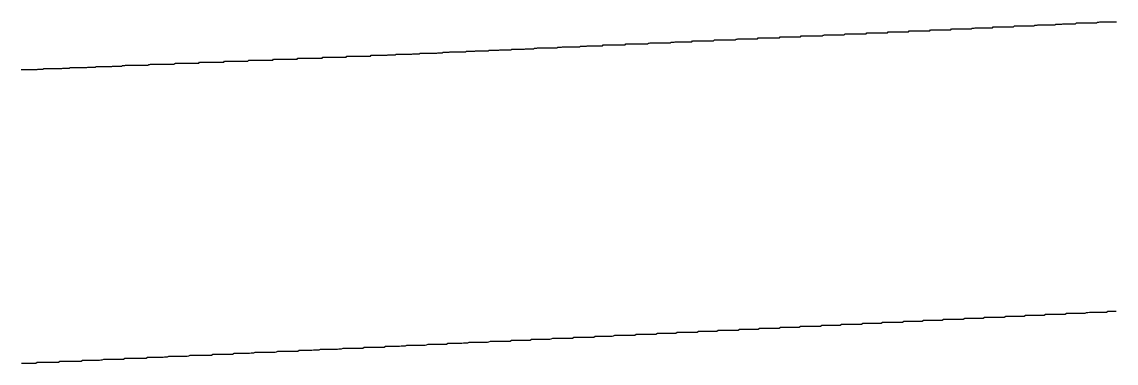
# Model space of a CAD drawing. Header units: millimetres. Extents: x 41 to 1041, y 1148 to 1248.
# Drawn here: x 104.22 to 117.04, y 1156.09 to 1160.09 of the extents above; entities that cross this region are included whole.
import ezdxf

# ---------------------------------------------------------------- set-up
doc = ezdxf.new("R2010")
doc.units = ezdxf.units.MM

msp = doc.modelspace()

# ---------------------------------------------------------------- linework, layer by layer
at = {"color": 3}
for points in [[(104.215, 1159.531, 0), (104.224, 1159.531, 0), (104.232, 1159.531, 0), (104.241, 1159.531, 0), (104.25, 1159.531, 0), (104.259, 1159.532, 0), (104.268, 1159.532, 0), (104.277, 1159.532, 0), (104.286, 1159.532, 0), (104.294, 1159.532, 0), (104.303, 1159.532, 0), (104.312, 1159.532, 0), (104.321, 1159.532, 0), (104.33, 1159.532, 0), (104.339, 1159.532, 0), (104.348, 1159.532, 0), (104.356, 1159.532, 0), (104.365, 1159.532, 0), (104.374, 1159.532, 0), (104.383, 1159.532, 0), (104.392, 1159.532, 0), (104.401, 1159.532, 0), (104.41, 1159.533, 0), (104.418, 1159.533, 0), (104.427, 1159.533, 0), (104.436, 1159.533, 0), (104.445, 1159.533, 0), (104.454, 1159.533, 0), (104.463, 1159.533, 0), (104.472, 1159.533, 0), (104.48, 1159.543, 0), (104.489, 1159.543, 0), (104.498, 1159.543, 0), (104.507, 1159.543, 0), (104.516, 1159.543, 0), (104.525, 1159.543, 0), (104.534, 1159.543, 0), (104.542, 1159.543, 0), (104.551, 1159.544, 0), (104.56, 1159.544, 0), (104.569, 1159.544, 0), (104.578, 1159.544, 0), (104.587, 1159.544, 0), (104.596, 1159.544, 0), (104.604, 1159.544, 0), (104.613, 1159.544, 0), (104.622, 1159.544, 0), (104.631, 1159.544, 0), (104.64, 1159.544, 0), (104.649, 1159.544, 0), (104.658, 1159.544, 0), (104.666, 1159.544, 0), (104.675, 1159.544, 0), (104.684, 1159.544, 0), (104.693, 1159.544, 0), (104.702, 1159.545, 0), (104.711, 1159.545, 0), (104.72, 1159.545, 0), (104.728, 1159.545, 0), (104.737, 1159.545, 0), (104.746, 1159.545, 0), (104.755, 1159.545, 0), (104.764, 1159.545, 0), (104.773, 1159.545, 0), (104.782, 1159.545, 0), (104.79, 1159.555, 0), (104.799, 1159.555, 0), (104.808, 1159.555, 0), (104.817, 1159.555, 0), (104.826, 1159.555, 0), (104.835, 1159.555, 0), (104.844, 1159.556, 0), (104.852, 1159.556, 0), (104.861, 1159.556, 0), (104.87, 1159.556, 0), (104.879, 1159.556, 0), (104.888, 1159.556, 0), (104.897, 1159.556, 0), (104.906, 1159.556, 0), (104.914, 1159.556, 0), (104.923, 1159.556, 0), (104.932, 1159.556, 0), (104.941, 1159.556, 0), (104.95, 1159.556, 0), (104.959, 1159.556, 0), (104.968, 1159.556, 0), (104.976, 1159.556, 0), (104.985, 1159.556, 0), (104.994, 1159.557, 0), (105.003, 1159.557, 0), (105.012, 1159.557, 0), (105.021, 1159.557, 0), (105.03, 1159.557, 0), (105.038, 1159.557, 0), (105.047, 1159.557, 0), (105.056, 1159.557, 0), (105.065, 1159.557, 0), (105.074, 1159.557, 0), (105.083, 1159.557, 0), (105.092, 1159.567, 0), (105.1, 1159.567, 0), (105.109, 1159.567, 0), (105.118, 1159.567, 0), (105.127, 1159.567, 0), (105.136, 1159.568, 0), (105.145, 1159.568, 0), (105.154, 1159.568, 0), (105.162, 1159.568, 0), (105.171, 1159.568, 0), (105.18, 1159.568, 0), (105.189, 1159.568, 0), (105.198, 1159.568, 0), (105.207, 1159.568, 0), (105.216, 1159.568, 0), (105.224, 1159.568, 0), (105.233, 1159.568, 0), (105.242, 1159.568, 0), (105.251, 1159.568, 0), (105.26, 1159.568, 0), (105.269, 1159.568, 0), (105.278, 1159.568, 0), (105.286, 1159.569, 0), (105.295, 1159.569, 0), (105.304, 1159.569, 0), (105.313, 1159.569, 0), (105.322, 1159.569, 0), (105.331, 1159.569, 0), (105.34, 1159.569, 0), (105.348, 1159.569, 0), (105.357, 1159.569, 0), (105.366, 1159.569, 0), (105.375, 1159.569, 0), (105.384, 1159.569, 0), (105.393, 1159.569, 0), (105.402, 1159.579, 0), (105.41, 1159.579, 0), (105.419, 1159.579, 0), (105.428, 1159.579, 0), (105.437, 1159.58, 0), (105.446, 1159.58, 0), (105.455, 1159.58, 0), (105.464, 1159.58, 0), (105.472, 1159.58, 0), (105.481, 1159.58, 0), (105.49, 1159.58, 0), (105.499, 1159.58, 0), (105.508, 1159.58, 0), (105.517, 1159.58, 0), (105.526, 1159.58, 0), (105.534, 1159.58, 0), (105.543, 1159.58, 0), (105.552, 1159.58, 0), (105.561, 1159.58, 0), (105.57, 1159.58, 0), (105.579, 1159.581, 0), (105.588, 1159.581, 0), (105.596, 1159.581, 0), (105.605, 1159.581, 0), (105.614, 1159.581, 0), (105.623, 1159.581, 0), (105.632, 1159.581, 0), (105.641, 1159.581, 0), (105.65, 1159.581, 0), (105.658, 1159.581, 0), (105.667, 1159.581, 0), (105.676, 1159.581, 0), (105.685, 1159.581, 0), (105.694, 1159.581, 0), (105.703, 1159.581, 0), (105.712, 1159.591, 0), (105.72, 1159.591, 0), (105.729, 1159.592, 0), (105.738, 1159.592, 0), (105.747, 1159.592, 0), (105.756, 1159.592, 0), (105.765, 1159.592, 0), (105.774, 1159.592, 0), (105.782, 1159.592, 0), (105.791, 1159.592, 0), (105.8, 1159.592, 0), (105.809, 1159.592, 0), (105.818, 1159.592, 0), (105.827, 1159.592, 0), (105.836, 1159.592, 0), (105.844, 1159.592, 0), (105.853, 1159.592, 0), (105.862, 1159.592, 0), (105.871, 1159.593, 0), (105.88, 1159.593, 0), (105.889, 1159.593, 0), (105.898, 1159.593, 0), (105.906, 1159.593, 0), (105.915, 1159.593, 0), (105.924, 1159.593, 0), (105.933, 1159.593, 0), (105.942, 1159.593, 0), (105.951, 1159.593, 0), (105.96, 1159.593, 0), (105.968, 1159.593, 0), (105.977, 1159.593, 0), (105.986, 1159.593, 0), (105.995, 1159.593, 0), (106.004, 1159.593, 0), (106.013, 1159.603, 0), (106.022, 1159.604, 0), (106.03, 1159.604, 0), (106.039, 1159.604, 0), (106.048, 1159.604, 0), (106.057, 1159.604, 0), (106.066, 1159.604, 0), (106.075, 1159.604, 0), (106.084, 1159.604, 0), (106.092, 1159.604, 0), (106.101, 1159.604, 0), (106.11, 1159.604, 0), (106.119, 1159.604, 0), (106.128, 1159.604, 0), (106.137, 1159.604, 0), (106.146, 1159.604, 0), (106.154, 1159.604, 0), (106.163, 1159.605, 0), (106.172, 1159.605, 0), (106.181, 1159.605, 0), (106.19, 1159.605, 0), (106.199, 1159.605, 0), (106.208, 1159.605, 0), (106.216, 1159.605, 0), (106.225, 1159.605, 0), (106.234, 1159.605, 0), (106.243, 1159.605, 0), (106.252, 1159.605, 0), (106.261, 1159.605, 0), (106.27, 1159.605, 0), (106.278, 1159.605, 0), (106.287, 1159.605, 0), (106.296, 1159.605, 0), (106.304, 1159.615, 0), (106.313, 1159.616, 0), (106.322, 1159.616, 0), (106.331, 1159.616, 0), (106.339, 1159.616, 0), (106.348, 1159.616, 0), (106.357, 1159.616, 0), (106.366, 1159.616, 0), (106.375, 1159.616, 0), (106.384, 1159.616, 0), (106.393, 1159.616, 0), (106.401, 1159.616, 0), (106.41, 1159.616, 0), (106.419, 1159.616, 0), (106.428, 1159.616, 0), (106.437, 1159.616, 0), (106.446, 1159.616, 0), (106.454, 1159.617, 0), (106.463, 1159.617, 0), (106.472, 1159.617, 0), (106.481, 1159.617, 0), (106.49, 1159.617, 0), (106.499, 1159.617, 0), (106.508, 1159.617, 0), (106.516, 1159.617, 0), (106.525, 1159.617, 0), (106.534, 1159.617, 0), (106.543, 1159.617, 0), (106.552, 1159.617, 0), (106.561, 1159.617, 0), (106.57, 1159.617, 0), (106.578, 1159.617, 0), (106.587, 1159.617, 0), (106.596, 1159.627, 0), (106.605, 1159.628, 0), (106.614, 1159.628, 0), (106.623, 1159.628, 0), (106.632, 1159.628, 0), (106.64, 1159.628, 0), (106.649, 1159.628, 0), (106.658, 1159.628, 0), (106.667, 1159.628, 0), (106.676, 1159.628, 0), (106.685, 1159.628, 0), (106.694, 1159.628, 0), (106.702, 1159.628, 0), (106.711, 1159.628, 0), (106.72, 1159.628, 0), (106.729, 1159.628, 0), (106.738, 1159.628, 0), (106.747, 1159.629, 0), (106.756, 1159.629, 0), (106.764, 1159.629, 0), (106.773, 1159.629, 0), (106.782, 1159.629, 0), (106.791, 1159.629, 0), (106.8, 1159.629, 0), (106.809, 1159.629, 0), (106.818, 1159.629, 0), (106.826, 1159.629, 0), (106.835, 1159.629, 0), (106.844, 1159.629, 0), (106.853, 1159.629, 0), (106.862, 1159.629, 0), (106.871, 1159.629, 0), (106.88, 1159.639, 0), (106.888, 1159.639, 0), (106.897, 1159.64, 0), (106.906, 1159.64, 0), (106.915, 1159.64, 0), (106.924, 1159.64, 0), (106.933, 1159.64, 0), (106.942, 1159.64, 0), (106.95, 1159.64, 0), (106.959, 1159.64, 0), (106.968, 1159.64, 0), (106.977, 1159.64, 0), (106.986, 1159.64, 0), (106.995, 1159.64, 0), (107.004, 1159.64, 0), (107.012, 1159.64, 0), (107.021, 1159.64, 0), (107.03, 1159.64, 0), (107.039, 1159.641, 0), (107.048, 1159.641, 0), (107.057, 1159.641, 0), (107.066, 1159.641, 0), (107.074, 1159.641, 0), (107.083, 1159.641, 0), (107.092, 1159.641, 0), (107.101, 1159.641, 0), (107.11, 1159.641, 0), (107.119, 1159.641, 0), (107.128, 1159.641, 0), (107.136, 1159.641, 0), (107.145, 1159.641, 0), (107.154, 1159.641, 0), (107.163, 1159.641, 0), (107.172, 1159.651, 0), (107.181, 1159.651, 0), (107.19, 1159.652, 0), (107.198, 1159.652, 0), (107.207, 1159.652, 0), (107.216, 1159.652, 0), (107.225, 1159.652, 0), (107.234, 1159.652, 0), (107.243, 1159.652, 0), (107.252, 1159.652, 0), (107.26, 1159.652, 0), (107.269, 1159.652, 0), (107.278, 1159.652, 0), (107.287, 1159.652, 0), (107.296, 1159.652, 0), (107.305, 1159.652, 0), (107.314, 1159.652, 0), (107.322, 1159.652, 0), (107.331, 1159.653, 0), (107.34, 1159.653, 0), (107.349, 1159.653, 0), (107.358, 1159.653, 0), (107.367, 1159.653, 0), (107.376, 1159.653, 0), (107.384, 1159.653, 0), (107.393, 1159.653, 0), (107.402, 1159.653, 0), (107.411, 1159.653, 0), (107.42, 1159.653, 0), (107.429, 1159.653, 0), (107.438, 1159.653, 0), (107.446, 1159.653, 0), (107.455, 1159.663, 0), (107.464, 1159.663, 0), (107.473, 1159.663, 0), (107.482, 1159.664, 0), (107.491, 1159.664, 0), (107.5, 1159.664, 0), (107.508, 1159.664, 0), (107.517, 1159.664, 0), (107.526, 1159.664, 0), (107.535, 1159.664, 0), (107.544, 1159.664, 0), (107.553, 1159.664, 0), (107.561, 1159.664, 0), (107.57, 1159.664, 0), (107.579, 1159.664, 0), (107.588, 1159.664, 0), (107.597, 1159.664, 0), (107.606, 1159.664, 0), (107.615, 1159.664, 0), (107.623, 1159.664, 0), (107.632, 1159.665, 0), (107.641, 1159.665, 0), (107.65, 1159.665, 0), (107.659, 1159.665, 0), (107.668, 1159.665, 0), (107.677, 1159.665, 0), (107.685, 1159.665, 0), (107.694, 1159.665, 0), (107.703, 1159.665, 0), (107.712, 1159.665, 0), (107.721, 1159.665, 0), (107.73, 1159.665, 0), (107.739, 1159.665, 0), (107.747, 1159.675, 0), (107.756, 1159.675, 0), (107.765, 1159.675, 0), (107.774, 1159.676, 0), (107.783, 1159.676, 0), (107.792, 1159.676, 0), (107.801, 1159.676, 0), (107.809, 1159.676, 0), (107.818, 1159.676, 0), (107.827, 1159.676, 0), (107.836, 1159.676, 0), (107.845, 1159.676, 0), (107.854, 1159.676, 0), (107.863, 1159.676, 0), (107.871, 1159.676, 0), (107.88, 1159.676, 0), (107.889, 1159.676, 0), (107.898, 1159.676, 0), (107.907, 1159.676, 0), (107.916, 1159.676, 0), (107.925, 1159.677, 0), (107.933, 1159.677, 0), (107.942, 1159.677, 0), (107.951, 1159.677, 0), (107.96, 1159.677, 0), (107.969, 1159.677, 0), (107.978, 1159.677, 0), (107.987, 1159.677, 0), (107.995, 1159.677, 0), (108.004, 1159.677, 0), (108.013, 1159.677, 0), (108.022, 1159.677, 0), (108.031, 1159.687, 0), (108.04, 1159.687, 0), (108.049, 1159.687, 0), (108.057, 1159.687, 0), (108.066, 1159.688, 0), (108.075, 1159.688, 0), (108.084, 1159.688, 0), (108.093, 1159.688, 0), (108.102, 1159.688, 0), (108.111, 1159.688, 0), (108.119, 1159.688, 0), (108.128, 1159.688, 0), (108.137, 1159.688, 0), (108.146, 1159.688, 0), (108.155, 1159.688, 0), (108.164, 1159.688, 0), (108.173, 1159.688, 0), (108.181, 1159.688, 0), (108.19, 1159.688, 0), (108.199, 1159.688, 0), (108.208, 1159.688, 0), (108.217, 1159.689, 0), (108.226, 1159.689, 0), (108.235, 1159.689, 0), (108.243, 1159.689, 0), (108.252, 1159.689, 0), (108.261, 1159.689, 0), (108.27, 1159.689, 0), (108.279, 1159.689, 0), (108.288, 1159.689, 0), (108.297, 1159.689, 0), (108.305, 1159.689, 0), (108.314, 1159.699, 0), (108.323, 1159.699, 0), (108.332, 1159.699, 0), (108.341, 1159.699, 0), (108.35, 1159.699, 0), (108.359, 1159.7, 0), (108.367, 1159.7, 0), (108.376, 1159.7, 0), (108.385, 1159.7, 0), (108.394, 1159.7, 0), (108.403, 1159.7, 0), (108.412, 1159.7, 0), (108.421, 1159.7, 0), (108.429, 1159.7, 0), (108.438, 1159.7, 0), (108.447, 1159.7, 0), (108.456, 1159.7, 0), (108.465, 1159.7, 0), (108.474, 1159.7, 0), (108.483, 1159.7, 0), (108.491, 1159.7, 0), (108.5, 1159.7, 0), (108.509, 1159.701, 0), (108.518, 1159.701, 0), (108.527, 1159.701, 0), (108.536, 1159.701, 0), (108.545, 1159.701, 0), (108.553, 1159.701, 0), (108.562, 1159.701, 0), (108.571, 1159.701, 0), (108.58, 1159.701, 0), (108.589, 1159.701, 0), (108.598, 1159.701, 0), (108.606, 1159.711, 0), (108.615, 1159.711, 0), (108.624, 1159.711, 0), (108.633, 1159.711, 0), (108.642, 1159.711, 0), (108.651, 1159.712, 0), (108.66, 1159.712, 0), (108.668, 1159.712, 0), (108.677, 1159.712, 0), (108.686, 1159.712, 0), (108.695, 1159.712, 0), (108.704, 1159.712, 0), (108.713, 1159.712, 0), (108.722, 1159.712, 0), (108.73, 1159.712, 0), (108.739, 1159.712, 0), (108.748, 1159.712, 0), (108.757, 1159.712, 0), (108.766, 1159.712, 0), (108.775, 1159.712, 0), (108.784, 1159.712, 0), (108.792, 1159.712, 0), (108.801, 1159.713, 0), (108.81, 1159.713, 0), (108.819, 1159.713, 0), (108.828, 1159.713, 0), (108.837, 1159.713, 0), (108.846, 1159.713, 0), (108.854, 1159.713, 0), (108.863, 1159.713, 0), (108.872, 1159.713, 0), (108.881, 1159.713, 0), (108.89, 1159.723, 0), (108.899, 1159.723, 0), (108.908, 1159.723, 0), (108.916, 1159.723, 0), (108.925, 1159.723, 0), (108.934, 1159.723, 0), (108.943, 1159.724, 0), (108.952, 1159.724, 0), (108.961, 1159.724, 0), (108.97, 1159.724, 0), (108.978, 1159.724, 0), (108.987, 1159.724, 0), (108.996, 1159.724, 0), (109.005, 1159.724, 0), (109.014, 1159.724, 0), (109.023, 1159.724, 0), (109.032, 1159.724, 0), (109.04, 1159.724, 0), (109.049, 1159.724, 0), (109.058, 1159.724, 0), (109.067, 1159.724, 0), (109.076, 1159.724, 0), (109.085, 1159.724, 0), (109.094, 1159.725, 0), (109.102, 1159.725, 0), (109.111, 1159.725, 0), (109.12, 1159.725, 0), (109.129, 1159.725, 0), (109.138, 1159.725, 0), (109.147, 1159.725, 0), (109.156, 1159.735, 0), (109.164, 1159.735, 0), (109.173, 1159.735, 0), (109.182, 1159.735, 0), (109.191, 1159.735, 0), (109.2, 1159.735, 0), (109.209, 1159.735, 0), (109.218, 1159.735, 0), (109.226, 1159.735, 0), (109.235, 1159.736, 0), (109.244, 1159.736, 0), (109.253, 1159.736, 0), (109.262, 1159.736, 0), (109.271, 1159.736, 0), (109.28, 1159.736, 0), (109.288, 1159.736, 0), (109.297, 1159.736, 0), (109.306, 1159.736, 0), (109.315, 1159.736, 0), (109.324, 1159.736, 0), (109.333, 1159.736, 0), (109.342, 1159.736, 0), (109.35, 1159.736, 0), (109.359, 1159.736, 0), (109.368, 1159.736, 0), (109.377, 1159.736, 0), (109.386, 1159.737, 0), (109.395, 1159.737, 0), (109.403, 1159.737, 0), (109.412, 1159.737, 0), (109.421, 1159.737, 0), (109.43, 1159.747, 0), (109.439, 1159.747, 0), (109.448, 1159.747, 0), (109.457, 1159.747, 0), (109.465, 1159.747, 0), (109.474, 1159.747, 0), (109.483, 1159.747, 0), (109.492, 1159.747, 0), (109.501, 1159.747, 0), (109.51, 1159.747, 0), (109.519, 1159.747, 0), (109.527, 1159.747, 0), (109.536, 1159.748, 0), (109.545, 1159.748, 0), (109.554, 1159.748, 0), (109.563, 1159.748, 0), (109.572, 1159.748, 0), (109.581, 1159.748, 0), (109.589, 1159.748, 0), (109.598, 1159.748, 0), (109.607, 1159.748, 0), (109.616, 1159.748, 0), (109.625, 1159.748, 0), (109.634, 1159.748, 0), (109.643, 1159.748, 0), (109.651, 1159.748, 0), (109.66, 1159.748, 0), (109.669, 1159.748, 0), (109.678, 1159.749, 0), (109.687, 1159.749, 0), (109.696, 1159.759, 0), (109.705, 1159.759, 0), (109.713, 1159.759, 0), (109.722, 1159.759, 0), (109.731, 1159.759, 0), (109.74, 1159.759, 0), (109.749, 1159.759, 0), (109.758, 1159.759, 0), (109.767, 1159.759, 0), (109.775, 1159.759, 0), (109.784, 1159.759, 0), (109.793, 1159.759, 0), (109.802, 1159.759, 0), (109.811, 1159.759, 0), (109.82, 1159.76, 0), (109.829, 1159.76, 0), (109.837, 1159.76, 0), (109.846, 1159.76, 0), (109.855, 1159.76, 0), (109.864, 1159.76, 0), (109.873, 1159.76, 0), (109.882, 1159.76, 0), (109.891, 1159.76, 0), (109.899, 1159.76, 0), (109.908, 1159.76, 0), (109.917, 1159.76, 0), (109.926, 1159.76, 0), (109.935, 1159.76, 0), (109.944, 1159.76, 0), (109.953, 1159.76, 0), (109.961, 1159.77, 0), (109.97, 1159.771, 0), (109.979, 1159.771, 0), (109.988, 1159.771, 0), (109.997, 1159.771, 0), (110.006, 1159.771, 0), (110.014, 1159.771, 0), (110.023, 1159.771, 0), (110.032, 1159.771, 0), (110.041, 1159.771, 0), (110.05, 1159.771, 0), (110.058, 1159.771, 0), (110.067, 1159.771, 0), (110.075, 1159.771, 0), (110.084, 1159.771, 0), (110.093, 1159.771, 0), (110.102, 1159.771, 0), (110.111, 1159.771, 0), (110.12, 1159.772, 0), (110.129, 1159.772, 0), (110.137, 1159.772, 0), (110.146, 1159.772, 0), (110.155, 1159.772, 0), (110.164, 1159.772, 0), (110.173, 1159.772, 0), (110.182, 1159.772, 0), (110.191, 1159.772, 0), (110.199, 1159.772, 0), (110.208, 1159.772, 0), (110.217, 1159.772, 0), (110.226, 1159.782, 0), (110.235, 1159.782, 0), (110.244, 1159.782, 0), (110.253, 1159.782, 0), (110.261, 1159.783, 0), (110.27, 1159.783, 0), (110.279, 1159.783, 0), (110.288, 1159.783, 0), (110.297, 1159.783, 0), (110.306, 1159.783, 0), (110.315, 1159.783, 0), (110.323, 1159.783, 0), (110.332, 1159.783, 0), (110.341, 1159.783, 0), (110.35, 1159.783, 0), (110.359, 1159.783, 0), (110.368, 1159.783, 0), (110.377, 1159.783, 0), (110.385, 1159.783, 0), (110.394, 1159.783, 0), (110.403, 1159.783, 0), (110.412, 1159.784, 0), (110.421, 1159.784, 0), (110.43, 1159.784, 0), (110.439, 1159.784, 0), (110.447, 1159.784, 0), (110.456, 1159.784, 0), (110.465, 1159.784, 0), (110.474, 1159.784, 0), (110.483, 1159.784, 0), (110.492, 1159.784, 0), (110.501, 1159.794, 0), (110.509, 1159.794, 0), (110.518, 1159.794, 0), (110.527, 1159.794, 0), (110.536, 1159.794, 0), (110.545, 1159.794, 0), (110.554, 1159.795, 0), (110.563, 1159.795, 0), (110.571, 1159.795, 0), (110.58, 1159.795, 0), (110.589, 1159.795, 0), (110.598, 1159.795, 0), (110.607, 1159.795, 0), (110.616, 1159.795, 0), (110.625, 1159.795, 0), (110.633, 1159.795, 0), (110.642, 1159.795, 0), (110.651, 1159.795, 0), (110.66, 1159.795, 0), (110.669, 1159.795, 0), (110.678, 1159.795, 0), (110.686, 1159.795, 0), (110.695, 1159.795, 0), (110.704, 1159.796, 0), (110.713, 1159.796, 0), (110.722, 1159.796, 0), (110.731, 1159.796, 0), (110.74, 1159.796, 0), (110.748, 1159.796, 0), (110.757, 1159.796, 0), (110.766, 1159.806, 0), (110.775, 1159.806, 0), (110.784, 1159.806, 0), (110.793, 1159.806, 0), (110.802, 1159.806, 0), (110.81, 1159.806, 0), (110.819, 1159.806, 0), (110.828, 1159.806, 0), (110.837, 1159.806, 0), (110.846, 1159.807, 0), (110.855, 1159.807, 0), (110.864, 1159.807, 0), (110.872, 1159.807, 0), (110.881, 1159.807, 0), (110.89, 1159.807, 0), (110.899, 1159.807, 0), (110.908, 1159.807, 0), (110.917, 1159.807, 0), (110.926, 1159.807, 0), (110.934, 1159.807, 0), (110.943, 1159.807, 0), (110.952, 1159.807, 0), (110.961, 1159.807, 0), (110.97, 1159.807, 0), (110.979, 1159.807, 0), (110.988, 1159.807, 0), (110.996, 1159.808, 0), (111.005, 1159.808, 0), (111.014, 1159.808, 0), (111.023, 1159.808, 0), (111.032, 1159.818, 0), (111.041, 1159.818, 0), (111.05, 1159.818, 0), (111.058, 1159.818, 0), (111.067, 1159.818, 0), (111.076, 1159.818, 0), (111.085, 1159.818, 0), (111.094, 1159.818, 0), (111.103, 1159.818, 0), (111.112, 1159.818, 0), (111.12, 1159.818, 0), (111.129, 1159.818, 0), (111.138, 1159.819, 0), (111.147, 1159.819, 0), (111.156, 1159.819, 0), (111.165, 1159.819, 0), (111.174, 1159.819, 0), (111.182, 1159.819, 0), (111.191, 1159.819, 0), (111.2, 1159.819, 0), (111.209, 1159.819, 0), (111.218, 1159.819, 0), (111.227, 1159.819, 0), (111.236, 1159.819, 0), (111.244, 1159.819, 0), (111.253, 1159.819, 0), (111.262, 1159.819, 0), (111.271, 1159.819, 0), (111.28, 1159.819, 0), (111.289, 1159.82, 0), (111.297, 1159.83, 0), (111.306, 1159.83, 0), (111.315, 1159.83, 0), (111.324, 1159.83, 0), (111.333, 1159.83, 0), (111.342, 1159.83, 0), (111.351, 1159.83, 0), (111.359, 1159.83, 0), (111.368, 1159.83, 0), (111.377, 1159.83, 0), (111.386, 1159.83, 0), (111.395, 1159.83, 0), (111.404, 1159.83, 0), (111.413, 1159.83, 0), (111.421, 1159.83, 0), (111.43, 1159.831, 0), (111.439, 1159.831, 0), (111.448, 1159.831, 0), (111.457, 1159.831, 0), (111.466, 1159.831, 0), (111.475, 1159.831, 0), (111.483, 1159.831, 0), (111.492, 1159.831, 0), (111.501, 1159.831, 0), (111.51, 1159.831, 0), (111.519, 1159.831, 0), (111.528, 1159.831, 0), (111.537, 1159.831, 0), (111.545, 1159.831, 0), (111.554, 1159.831, 0), (111.563, 1159.841, 0), (111.572, 1159.841, 0), (111.581, 1159.842, 0), (111.59, 1159.842, 0), (111.599, 1159.842, 0), (111.607, 1159.842, 0), (111.616, 1159.842, 0), (111.625, 1159.842, 0), (111.634, 1159.842, 0), (111.643, 1159.842, 0), (111.652, 1159.842, 0), (111.661, 1159.842, 0), (111.669, 1159.842, 0), (111.678, 1159.842, 0), (111.687, 1159.842, 0), (111.696, 1159.842, 0), (111.705, 1159.842, 0), (111.714, 1159.842, 0), (111.723, 1159.843, 0), (111.731, 1159.843, 0), (111.74, 1159.843, 0), (111.749, 1159.843, 0), (111.758, 1159.843, 0), (111.767, 1159.843, 0), (111.776, 1159.843, 0), (111.785, 1159.843, 0), (111.793, 1159.843, 0), (111.802, 1159.843, 0), (111.811, 1159.843, 0), (111.82, 1159.843, 0), (111.829, 1159.853, 0), (111.838, 1159.853, 0), (111.847, 1159.853, 0), (111.855, 1159.853, 0), (111.864, 1159.853, 0), (111.873, 1159.854, 0), (111.882, 1159.854, 0), (111.891, 1159.854, 0), (111.9, 1159.854, 0), (111.908, 1159.854, 0), (111.917, 1159.854, 0), (111.926, 1159.854, 0), (111.935, 1159.854, 0), (111.944, 1159.854, 0), (111.953, 1159.854, 0), (111.962, 1159.854, 0), (111.97, 1159.854, 0), (111.979, 1159.854, 0), (111.988, 1159.854, 0), (111.997, 1159.854, 0), (112.006, 1159.854, 0), (112.015, 1159.855, 0), (112.024, 1159.855, 0), (112.032, 1159.855, 0), (112.041, 1159.855, 0), (112.05, 1159.855, 0), (112.059, 1159.855, 0), (112.068, 1159.855, 0), (112.077, 1159.865, 0), (112.086, 1159.865, 0), (112.094, 1159.865, 0), (112.103, 1159.865, 0), (112.112, 1159.865, 0), (112.121, 1159.865, 0), (112.13, 1159.865, 0), (112.139, 1159.865, 0), (112.148, 1159.865, 0), (112.156, 1159.865, 0), (112.165, 1159.866, 0), (112.174, 1159.866, 0), (112.183, 1159.866, 0), (112.192, 1159.866, 0), (112.201, 1159.866, 0), (112.21, 1159.866, 0), (112.218, 1159.866, 0), (112.227, 1159.866, 0), (112.236, 1159.866, 0), (112.245, 1159.866, 0), (112.254, 1159.866, 0), (112.263, 1159.866, 0), (112.272, 1159.866, 0), (112.28, 1159.866, 0), (112.289, 1159.866, 0), (112.298, 1159.866, 0), (112.307, 1159.866, 0), (112.316, 1159.867, 0), (112.325, 1159.867, 0), (112.334, 1159.877, 0), (112.342, 1159.877, 0), (112.351, 1159.877, 0), (112.36, 1159.877, 0), (112.369, 1159.877, 0), (112.378, 1159.877, 0), (112.387, 1159.877, 0), (112.395, 1159.877, 0), (112.404, 1159.877, 0), (112.413, 1159.877, 0), (112.422, 1159.877, 0), (112.431, 1159.877, 0), (112.44, 1159.877, 0), (112.449, 1159.877, 0), (112.457, 1159.878, 0), (112.466, 1159.878, 0), (112.475, 1159.878, 0), (112.484, 1159.878, 0), (112.493, 1159.878, 0), (112.502, 1159.878, 0), (112.511, 1159.878, 0), (112.519, 1159.878, 0), (112.528, 1159.878, 0), (112.537, 1159.878, 0), (112.546, 1159.878, 0), (112.555, 1159.878, 0), (112.564, 1159.878, 0), (112.573, 1159.878, 0), (112.581, 1159.878, 0), (112.59, 1159.888, 0), (112.599, 1159.888, 0), (112.608, 1159.889, 0), (112.617, 1159.889, 0), (112.626, 1159.889, 0), (112.635, 1159.889, 0), (112.643, 1159.889, 0), (112.652, 1159.889, 0), (112.661, 1159.889, 0), (112.67, 1159.889, 0), (112.679, 1159.889, 0), (112.688, 1159.889, 0), (112.697, 1159.889, 0), (112.705, 1159.889, 0), (112.714, 1159.889, 0), (112.723, 1159.889, 0), (112.732, 1159.889, 0), (112.741, 1159.889, 0), (112.75, 1159.89, 0), (112.759, 1159.89, 0), (112.767, 1159.89, 0), (112.776, 1159.89, 0), (112.785, 1159.89, 0), (112.794, 1159.89, 0), (112.803, 1159.89, 0), (112.812, 1159.89, 0), (112.821, 1159.89, 0), (112.829, 1159.89, 0), (112.838, 1159.89, 0), (112.847, 1159.9, 0), (112.856, 1159.9, 0), (112.865, 1159.9, 0), (112.874, 1159.9, 0), (112.882, 1159.9, 0), (112.891, 1159.9, 0), (112.9, 1159.901, 0), (112.909, 1159.901, 0), (112.918, 1159.901, 0), (112.927, 1159.901, 0), (112.936, 1159.901, 0), (112.944, 1159.901, 0), (112.953, 1159.901, 0), (112.962, 1159.901, 0), (112.971, 1159.901, 0), (112.98, 1159.901, 0), (112.989, 1159.901, 0), (112.998, 1159.901, 0), (113.006, 1159.901, 0), (113.015, 1159.901, 0), (113.024, 1159.901, 0), (113.033, 1159.901, 0), (113.042, 1159.902, 0), (113.051, 1159.902, 0), (113.06, 1159.902, 0), (113.068, 1159.902, 0), (113.077, 1159.902, 0), (113.086, 1159.902, 0), (113.095, 1159.902, 0), (113.104, 1159.912, 0), (113.113, 1159.912, 0), (113.122, 1159.912, 0), (113.13, 1159.912, 0), (113.139, 1159.912, 0), (113.148, 1159.912, 0), (113.157, 1159.912, 0), (113.166, 1159.912, 0), (113.175, 1159.912, 0), (113.184, 1159.912, 0), (113.192, 1159.913, 0), (113.201, 1159.913, 0), (113.21, 1159.913, 0), (113.219, 1159.913, 0), (113.228, 1159.913, 0), (113.237, 1159.913, 0), (113.246, 1159.913, 0), (113.254, 1159.913, 0), (113.263, 1159.913, 0), (113.272, 1159.913, 0), (113.281, 1159.913, 0), (113.29, 1159.913, 0), (113.299, 1159.913, 0), (113.308, 1159.913, 0), (113.316, 1159.913, 0), (113.325, 1159.913, 0), (113.334, 1159.914, 0), (113.343, 1159.914, 0), (113.352, 1159.924, 0), (113.361, 1159.924, 0), (113.369, 1159.924, 0), (113.378, 1159.924, 0), (113.387, 1159.924, 0), (113.396, 1159.924, 0), (113.405, 1159.924, 0), (113.414, 1159.924, 0), (113.423, 1159.924, 0), (113.431, 1159.924, 0), (113.44, 1159.924, 0), (113.449, 1159.924, 0), (113.458, 1159.924, 0), (113.467, 1159.924, 0), (113.476, 1159.924, 0), (113.485, 1159.925, 0), (113.493, 1159.925, 0), (113.502, 1159.925, 0), (113.511, 1159.925, 0), (113.52, 1159.925, 0), (113.529, 1159.925, 0), (113.538, 1159.925, 0), (113.547, 1159.925, 0), (113.555, 1159.925, 0), (113.564, 1159.925, 0), (113.573, 1159.925, 0), (113.582, 1159.925, 0), (113.591, 1159.925, 0), (113.6, 1159.925, 0), (113.608, 1159.935, 0), (113.616, 1159.935, 0), (113.625, 1159.936, 0), (113.634, 1159.936, 0), (113.643, 1159.936, 0), (113.652, 1159.936, 0), (113.661, 1159.936, 0), (113.67, 1159.936, 0), (113.678, 1159.936, 0), (113.687, 1159.936, 0), (113.696, 1159.936, 0), (113.705, 1159.936, 0), (113.714, 1159.936, 0), (113.723, 1159.936, 0), (113.732, 1159.936, 0), (113.74, 1159.936, 0), (113.749, 1159.936, 0), (113.758, 1159.936, 0), (113.767, 1159.936, 0), (113.776, 1159.937, 0), (113.785, 1159.937, 0), (113.794, 1159.937, 0), (113.802, 1159.937, 0), (113.811, 1159.937, 0), (113.82, 1159.937, 0), (113.829, 1159.937, 0), (113.838, 1159.937, 0), (113.847, 1159.937, 0), (113.855, 1159.937, 0), (113.864, 1159.947, 0), (113.873, 1159.947, 0), (113.882, 1159.947, 0), (113.891, 1159.947, 0), (113.9, 1159.947, 0), (113.909, 1159.947, 0), (113.917, 1159.947, 0), (113.926, 1159.948, 0), (113.935, 1159.948, 0), (113.944, 1159.948, 0), (113.953, 1159.948, 0), (113.962, 1159.948, 0), (113.971, 1159.948, 0), (113.979, 1159.948, 0), (113.988, 1159.948, 0), (113.997, 1159.948, 0), (114.006, 1159.948, 0), (114.015, 1159.948, 0), (114.024, 1159.948, 0), (114.033, 1159.948, 0), (114.041, 1159.948, 0), (114.05, 1159.948, 0), (114.059, 1159.948, 0), (114.068, 1159.949, 0), (114.077, 1159.949, 0), (114.086, 1159.949, 0), (114.095, 1159.949, 0), (114.103, 1159.949, 0), (114.112, 1159.949, 0), (114.121, 1159.959, 0), (114.13, 1159.959, 0), (114.139, 1159.959, 0), (114.148, 1159.959, 0), (114.157, 1159.959, 0), (114.165, 1159.959, 0), (114.174, 1159.959, 0), (114.183, 1159.959, 0), (114.192, 1159.959, 0), (114.201, 1159.959, 0), (114.21, 1159.959, 0), (114.219, 1159.96, 0), (114.227, 1159.96, 0), (114.236, 1159.96, 0), (114.245, 1159.96, 0), (114.254, 1159.96, 0), (114.263, 1159.96, 0), (114.272, 1159.96, 0), (114.281, 1159.96, 0), (114.289, 1159.96, 0), (114.298, 1159.96, 0), (114.307, 1159.96, 0), (114.316, 1159.96, 0), (114.325, 1159.96, 0), (114.334, 1159.96, 0), (114.342, 1159.96, 0), (114.351, 1159.96, 0), (114.36, 1159.961, 0), (114.369, 1159.971, 0), (114.378, 1159.971, 0), (114.387, 1159.971, 0), (114.396, 1159.971, 0), (114.404, 1159.971, 0), (114.413, 1159.971, 0), (114.422, 1159.971, 0), (114.431, 1159.971, 0), (114.44, 1159.971, 0), (114.449, 1159.971, 0), (114.458, 1159.971, 0), (114.466, 1159.971, 0), (114.475, 1159.971, 0), (114.484, 1159.971, 0), (114.493, 1159.971, 0), (114.502, 1159.971, 0), (114.511, 1159.972, 0), (114.52, 1159.972, 0), (114.528, 1159.972, 0), (114.537, 1159.972, 0), (114.546, 1159.972, 0), (114.555, 1159.972, 0), (114.564, 1159.972, 0), (114.573, 1159.972, 0), (114.582, 1159.972, 0), (114.59, 1159.972, 0), (114.599, 1159.972, 0), (114.608, 1159.972, 0), (114.617, 1159.982, 0), (114.626, 1159.982, 0), (114.635, 1159.982, 0), (114.644, 1159.982, 0), (114.652, 1159.983, 0), (114.661, 1159.983, 0), (114.67, 1159.983, 0), (114.679, 1159.983, 0), (114.688, 1159.983, 0), (114.697, 1159.983, 0), (114.706, 1159.983, 0), (114.714, 1159.983, 0), (114.723, 1159.983, 0), (114.732, 1159.983, 0), (114.741, 1159.983, 0), (114.75, 1159.983, 0), (114.759, 1159.983, 0), (114.767, 1159.983, 0), (114.776, 1159.983, 0), (114.785, 1159.983, 0), (114.794, 1159.983, 0), (114.803, 1159.984, 0), (114.812, 1159.984, 0), (114.821, 1159.984, 0), (114.829, 1159.984, 0), (114.838, 1159.984, 0), (114.847, 1159.984, 0), (114.856, 1159.984, 0), (114.865, 1159.994, 0), (114.874, 1159.994, 0), (114.883, 1159.994, 0), (114.891, 1159.994, 0), (114.9, 1159.994, 0), (114.909, 1159.994, 0), (114.918, 1159.994, 0), (114.927, 1159.994, 0), (114.936, 1159.994, 0), (114.945, 1159.995, 0), (114.953, 1159.995, 0), (114.962, 1159.995, 0), (114.971, 1159.995, 0), (114.98, 1159.995, 0), (114.989, 1159.995, 0), (114.998, 1159.995, 0), (115.007, 1159.995, 0), (115.015, 1159.995, 0), (115.024, 1159.995, 0), (115.033, 1159.995, 0), (115.042, 1159.995, 0), (115.051, 1159.995, 0), (115.06, 1159.995, 0), (115.069, 1159.995, 0), (115.077, 1159.995, 0), (115.086, 1159.995, 0), (115.095, 1159.996, 0), (115.104, 1159.996, 0), (115.113, 1160.006, 0), (115.122, 1160.006, 0), (115.13, 1160.006, 0), (115.139, 1160.006, 0), (115.148, 1160.006, 0), (115.157, 1160.006, 0), (115.166, 1160.006, 0), (115.175, 1160.006, 0), (115.184, 1160.006, 0), (115.192, 1160.006, 0), (115.201, 1160.006, 0), (115.21, 1160.006, 0), (115.219, 1160.006, 0), (115.228, 1160.006, 0), (115.237, 1160.007, 0), (115.246, 1160.007, 0), (115.254, 1160.007, 0), (115.263, 1160.007, 0), (115.272, 1160.007, 0), (115.281, 1160.007, 0), (115.29, 1160.007, 0), (115.299, 1160.007, 0), (115.308, 1160.007, 0), (115.316, 1160.007, 0), (115.325, 1160.007, 0), (115.334, 1160.007, 0), (115.343, 1160.007, 0), (115.352, 1160.017, 0), (115.361, 1160.017, 0), (115.37, 1160.017, 0), (115.378, 1160.017, 0), (115.387, 1160.018, 0), (115.396, 1160.018, 0), (115.405, 1160.018, 0), (115.414, 1160.018, 0), (115.423, 1160.018, 0), (115.432, 1160.018, 0), (115.44, 1160.018, 0), (115.449, 1160.018, 0), (115.458, 1160.018, 0), (115.467, 1160.018, 0), (115.476, 1160.018, 0), (115.485, 1160.018, 0), (115.494, 1160.018, 0), (115.502, 1160.018, 0), (115.511, 1160.018, 0), (115.52, 1160.018, 0), (115.529, 1160.019, 0), (115.538, 1160.019, 0), (115.547, 1160.019, 0), (115.555, 1160.019, 0), (115.564, 1160.019, 0), (115.573, 1160.019, 0), (115.582, 1160.019, 0), (115.591, 1160.019, 0), (115.6, 1160.029, 0), (115.609, 1160.029, 0), (115.617, 1160.029, 0), (115.626, 1160.029, 0), (115.635, 1160.029, 0), (115.644, 1160.029, 0), (115.653, 1160.029, 0), (115.662, 1160.029, 0), (115.671, 1160.029, 0), (115.679, 1160.03, 0), (115.688, 1160.03, 0), (115.697, 1160.03, 0), (115.706, 1160.03, 0), (115.715, 1160.03, 0), (115.724, 1160.03, 0), (115.733, 1160.03, 0), (115.741, 1160.03, 0), (115.75, 1160.03, 0), (115.759, 1160.03, 0), (115.768, 1160.03, 0), (115.777, 1160.03, 0), (115.786, 1160.03, 0), (115.795, 1160.03, 0), (115.803, 1160.03, 0), (115.812, 1160.03, 0), (115.821, 1160.031, 0), (115.83, 1160.031, 0), (115.839, 1160.031, 0), (115.848, 1160.041, 0), (115.857, 1160.041, 0), (115.865, 1160.041, 0), (115.874, 1160.041, 0), (115.883, 1160.041, 0), (115.892, 1160.041, 0), (115.901, 1160.041, 0), (115.91, 1160.041, 0), (115.919, 1160.041, 0), (115.927, 1160.041, 0), (115.936, 1160.041, 0), (115.945, 1160.041, 0), (115.954, 1160.041, 0), (115.963, 1160.041, 0), (115.972, 1160.042, 0), (115.98, 1160.042, 0), (115.989, 1160.042, 0), (115.998, 1160.042, 0), (116.007, 1160.042, 0), (116.016, 1160.042, 0), (116.025, 1160.042, 0), (116.034, 1160.042, 0), (116.042, 1160.042, 0), (116.051, 1160.042, 0), (116.06, 1160.042, 0), (116.069, 1160.042, 0), (116.078, 1160.042, 0), (116.087, 1160.052, 0), (116.096, 1160.052, 0), (116.104, 1160.052, 0), (116.113, 1160.052, 0), (116.122, 1160.053, 0), (116.131, 1160.053, 0), (116.14, 1160.053, 0), (116.149, 1160.053, 0), (116.158, 1160.053, 0), (116.166, 1160.053, 0), (116.175, 1160.053, 0), (116.184, 1160.053, 0), (116.193, 1160.053, 0), (116.202, 1160.053, 0), (116.211, 1160.053, 0), (116.22, 1160.053, 0), (116.228, 1160.053, 0), (116.237, 1160.053, 0), (116.246, 1160.053, 0), (116.255, 1160.053, 0), (116.264, 1160.054, 0), (116.273, 1160.054, 0), (116.282, 1160.054, 0), (116.29, 1160.054, 0), (116.299, 1160.054, 0), (116.308, 1160.054, 0), (116.317, 1160.054, 0), (116.326, 1160.054, 0), (116.335, 1160.064, 0), (116.343, 1160.064, 0), (116.352, 1160.064, 0), (116.361, 1160.064, 0), (116.37, 1160.064, 0), (116.379, 1160.064, 0), (116.388, 1160.064, 0), (116.397, 1160.064, 0), (116.405, 1160.064, 0), (116.414, 1160.065, 0), (116.423, 1160.065, 0), (116.432, 1160.065, 0), (116.441, 1160.065, 0), (116.45, 1160.065, 0), (116.459, 1160.065, 0), (116.467, 1160.065, 0), (116.476, 1160.065, 0), (116.485, 1160.065, 0), (116.494, 1160.065, 0), (116.503, 1160.065, 0), (116.512, 1160.065, 0), (116.521, 1160.065, 0), (116.529, 1160.065, 0), (116.538, 1160.065, 0), (116.547, 1160.065, 0), (116.556, 1160.066, 0), (116.565, 1160.066, 0), (116.574, 1160.076, 0), (116.583, 1160.076, 0), (116.591, 1160.076, 0), (116.6, 1160.076, 0), (116.609, 1160.076, 0), (116.618, 1160.076, 0), (116.627, 1160.076, 0), (116.636, 1160.076, 0), (116.645, 1160.076, 0), (116.653, 1160.076, 0), (116.662, 1160.076, 0), (116.671, 1160.076, 0), (116.68, 1160.076, 0), (116.689, 1160.076, 0), (116.698, 1160.076, 0), (116.707, 1160.077, 0), (116.715, 1160.077, 0), (116.724, 1160.077, 0), (116.733, 1160.077, 0), (116.742, 1160.077, 0), (116.751, 1160.077, 0), (116.76, 1160.077, 0), (116.768, 1160.077, 0), (116.777, 1160.077, 0), (116.786, 1160.077, 0), (116.795, 1160.077, 0), (116.804, 1160.077, 0), (116.813, 1160.077, 0), (116.821, 1160.087, 0), (116.829, 1160.087, 0), (116.838, 1160.087, 0), (116.847, 1160.088, 0), (116.856, 1160.088, 0), (116.865, 1160.088, 0), (116.874, 1160.088, 0), (116.883, 1160.088, 0), (116.891, 1160.088, 0), (116.9, 1160.088, 0), (116.909, 1160.088, 0), (116.918, 1160.088, 0), (116.927, 1160.088, 0), (116.936, 1160.088, 0), (116.945, 1160.088, 0), (116.953, 1160.088, 0), (116.962, 1160.088, 0), (116.971, 1160.088, 0), (116.98, 1160.088, 0), (116.989, 1160.088, 0), (116.998, 1160.089, 0), (117.007, 1160.089, 0), (117.015, 1160.089, 0), (117.024, 1160.089, 0), (117.033, 1160.089, 0), (117.042, 1160.089, 0)], [(104.22, 1156.091, 0), (104.237, 1156.091, 0), (104.253, 1156.091, 0), (104.27, 1156.092, 0), (104.287, 1156.092, 0), (104.303, 1156.092, 0), (104.32, 1156.092, 0), (104.335, 1156.092, 0), (104.352, 1156.092, 0), (104.369, 1156.092, 0), (104.385, 1156.092, 0), (104.402, 1156.102, 0), (104.418, 1156.103, 0), (104.435, 1156.103, 0), (104.452, 1156.103, 0), (104.468, 1156.103, 0), (104.485, 1156.103, 0), (104.501, 1156.103, 0), (104.518, 1156.103, 0), (104.535, 1156.103, 0), (104.551, 1156.103, 0), (104.568, 1156.104, 0), (104.584, 1156.104, 0), (104.601, 1156.104, 0), (104.618, 1156.104, 0), (104.634, 1156.104, 0), (104.651, 1156.104, 0), (104.667, 1156.114, 0), (104.684, 1156.114, 0), (104.7, 1156.114, 0), (104.717, 1156.115, 0), (104.734, 1156.115, 0), (104.75, 1156.115, 0), (104.767, 1156.115, 0), (104.783, 1156.115, 0), (104.8, 1156.115, 0), (104.817, 1156.115, 0), (104.833, 1156.115, 0), (104.85, 1156.115, 0), (104.866, 1156.116, 0), (104.883, 1156.116, 0), (104.9, 1156.116, 0), (104.916, 1156.116, 0), (104.933, 1156.126, 0), (104.949, 1156.126, 0), (104.966, 1156.126, 0), (104.983, 1156.126, 0), (104.999, 1156.126, 0), (105.016, 1156.127, 0), (105.032, 1156.127, 0), (105.049, 1156.127, 0), (105.065, 1156.127, 0), (105.082, 1156.127, 0), (105.099, 1156.127, 0), (105.115, 1156.127, 0), (105.132, 1156.127, 0), (105.148, 1156.128, 0), (105.165, 1156.128, 0), (105.182, 1156.138, 0), (105.198, 1156.138, 0), (105.215, 1156.138, 0), (105.231, 1156.138, 0), (105.248, 1156.138, 0), (105.265, 1156.138, 0), (105.281, 1156.138, 0), (105.298, 1156.139, 0), (105.314, 1156.139, 0), (105.331, 1156.139, 0), (105.348, 1156.139, 0), (105.364, 1156.139, 0), (105.381, 1156.139, 0), (105.397, 1156.139, 0), (105.414, 1156.139, 0), (105.431, 1156.149, 0), (105.447, 1156.15, 0), (105.464, 1156.15, 0), (105.48, 1156.15, 0), (105.497, 1156.15, 0), (105.513, 1156.15, 0), (105.53, 1156.15, 0), (105.547, 1156.15, 0), (105.563, 1156.15, 0), (105.58, 1156.15, 0), (105.596, 1156.151, 0), (105.613, 1156.151, 0), (105.63, 1156.151, 0), (105.646, 1156.151, 0), (105.663, 1156.151, 0), (105.679, 1156.151, 0), (105.696, 1156.161, 0), (105.713, 1156.161, 0), (105.729, 1156.161, 0), (105.746, 1156.162, 0), (105.762, 1156.162, 0), (105.779, 1156.162, 0), (105.796, 1156.162, 0), (105.812, 1156.162, 0), (105.829, 1156.162, 0), (105.845, 1156.162, 0), (105.862, 1156.162, 0), (105.878, 1156.162, 0), (105.895, 1156.163, 0), (105.912, 1156.163, 0), (105.928, 1156.163, 0), (105.945, 1156.173, 0), (105.961, 1156.173, 0), (105.978, 1156.173, 0), (105.995, 1156.173, 0), (106.011, 1156.173, 0), (106.028, 1156.174, 0), (106.044, 1156.174, 0), (106.061, 1156.174, 0), (106.078, 1156.174, 0), (106.094, 1156.174, 0), (106.111, 1156.174, 0), (106.127, 1156.174, 0), (106.144, 1156.174, 0), (106.161, 1156.174, 0), (106.177, 1156.175, 0), (106.194, 1156.185, 0), (106.21, 1156.185, 0), (106.227, 1156.185, 0), (106.243, 1156.185, 0), (106.26, 1156.185, 0), (106.277, 1156.185, 0), (106.293, 1156.185, 0), (106.31, 1156.185, 0), (106.326, 1156.186, 0), (106.343, 1156.186, 0), (106.36, 1156.186, 0), (106.376, 1156.186, 0), (106.393, 1156.186, 0), (106.409, 1156.186, 0), (106.426, 1156.186, 0), (106.443, 1156.186, 0), (106.459, 1156.196, 0), (106.476, 1156.197, 0), (106.492, 1156.197, 0), (106.509, 1156.197, 0), (106.526, 1156.197, 0), (106.542, 1156.197, 0), (106.559, 1156.197, 0), (106.575, 1156.197, 0), (106.592, 1156.197, 0), (106.609, 1156.197, 0), (106.625, 1156.198, 0), (106.642, 1156.198, 0), (106.658, 1156.198, 0), (106.675, 1156.198, 0), (106.691, 1156.198, 0), (106.708, 1156.208, 0), (106.725, 1156.208, 0), (106.741, 1156.208, 0), (106.758, 1156.209, 0), (106.774, 1156.209, 0), (106.791, 1156.209, 0), (106.808, 1156.209, 0), (106.824, 1156.209, 0), (106.841, 1156.209, 0), (106.857, 1156.209, 0), (106.874, 1156.209, 0), (106.891, 1156.209, 0), (106.907, 1156.21, 0), (106.924, 1156.21, 0), (106.94, 1156.21, 0), (106.957, 1156.22, 0), (106.974, 1156.22, 0), (106.99, 1156.22, 0), (107.007, 1156.22, 0), (107.023, 1156.22, 0), (107.04, 1156.22, 0), (107.056, 1156.221, 0), (107.073, 1156.221, 0), (107.09, 1156.221, 0), (107.106, 1156.221, 0), (107.123, 1156.221, 0), (107.139, 1156.221, 0), (107.156, 1156.221, 0), (107.173, 1156.221, 0), (107.189, 1156.221, 0), (107.206, 1156.222, 0), (107.222, 1156.232, 0), (107.239, 1156.232, 0), (107.256, 1156.232, 0), (107.272, 1156.232, 0), (107.289, 1156.232, 0), (107.305, 1156.232, 0), (107.322, 1156.232, 0), (107.339, 1156.232, 0), (107.355, 1156.233, 0), (107.372, 1156.233, 0), (107.388, 1156.233, 0), (107.405, 1156.233, 0), (107.421, 1156.233, 0), (107.438, 1156.233, 0), (107.455, 1156.233, 0), (107.471, 1156.243, 0), (107.488, 1156.243, 0), (107.504, 1156.244, 0), (107.521, 1156.244, 0), (107.538, 1156.244, 0), (107.554, 1156.244, 0), (107.571, 1156.244, 0), (107.587, 1156.244, 0), (107.604, 1156.244, 0), (107.621, 1156.244, 0), (107.637, 1156.245, 0), (107.654, 1156.245, 0), (107.67, 1156.245, 0), (107.687, 1156.245, 0), (107.704, 1156.245, 0), (107.719, 1156.255, 0), (107.736, 1156.255, 0), (107.752, 1156.255, 0), (107.769, 1156.255, 0), (107.785, 1156.256, 0), (107.802, 1156.256, 0), (107.819, 1156.256, 0), (107.835, 1156.256, 0), (107.852, 1156.256, 0), (107.868, 1156.256, 0), (107.885, 1156.256, 0), (107.902, 1156.256, 0), (107.918, 1156.256, 0), (107.935, 1156.257, 0), (107.951, 1156.257, 0), (107.968, 1156.257, 0), (107.985, 1156.267, 0), (108.001, 1156.267, 0), (108.018, 1156.267, 0), (108.034, 1156.267, 0), (108.051, 1156.267, 0), (108.068, 1156.267, 0), (108.084, 1156.268, 0), (108.101, 1156.268, 0), (108.117, 1156.268, 0), (108.134, 1156.268, 0), (108.151, 1156.268, 0), (108.167, 1156.268, 0), (108.184, 1156.268, 0), (108.2, 1156.268, 0), (108.217, 1156.268, 0), (108.233, 1156.279, 0), (108.25, 1156.279, 0), (108.267, 1156.279, 0), (108.283, 1156.279, 0), (108.3, 1156.279, 0), (108.316, 1156.279, 0), (108.333, 1156.279, 0), (108.35, 1156.279, 0), (108.366, 1156.279, 0), (108.383, 1156.28, 0), (108.399, 1156.28, 0), (108.416, 1156.28, 0), (108.433, 1156.28, 0), (108.449, 1156.28, 0), (108.466, 1156.28, 0), (108.482, 1156.29, 0), (108.499, 1156.29, 0), (108.516, 1156.291, 0), (108.532, 1156.291, 0), (108.549, 1156.291, 0), (108.565, 1156.291, 0), (108.582, 1156.291, 0), (108.598, 1156.291, 0), (108.615, 1156.291, 0), (108.632, 1156.291, 0), (108.648, 1156.291, 0), (108.665, 1156.292, 0), (108.681, 1156.292, 0), (108.698, 1156.292, 0), (108.715, 1156.292, 0), (108.731, 1156.302, 0), (108.748, 1156.302, 0), (108.764, 1156.302, 0), (108.781, 1156.302, 0), (108.798, 1156.302, 0), (108.814, 1156.303, 0), (108.831, 1156.303, 0), (108.847, 1156.303, 0), (108.864, 1156.303, 0), (108.88, 1156.303, 0), (108.897, 1156.303, 0), (108.914, 1156.303, 0), (108.93, 1156.303, 0), (108.947, 1156.303, 0), (108.963, 1156.304, 0), (108.98, 1156.314, 0), (108.997, 1156.314, 0), (109.013, 1156.314, 0), (109.03, 1156.314, 0), (109.046, 1156.314, 0), (109.063, 1156.314, 0), (109.08, 1156.314, 0), (109.096, 1156.314, 0), (109.113, 1156.315, 0), (109.129, 1156.315, 0), (109.146, 1156.315, 0), (109.163, 1156.315, 0), (109.179, 1156.315, 0), (109.196, 1156.315, 0), (109.212, 1156.325, 0), (109.229, 1156.325, 0), (109.245, 1156.325, 0), (109.262, 1156.326, 0), (109.279, 1156.326, 0), (109.295, 1156.326, 0), (109.312, 1156.326, 0), (109.328, 1156.326, 0), (109.345, 1156.326, 0), (109.362, 1156.326, 0), (109.378, 1156.326, 0), (109.395, 1156.327, 0), (109.411, 1156.327, 0), (109.428, 1156.327, 0), (109.445, 1156.327, 0), (109.461, 1156.337, 0), (109.478, 1156.337, 0), (109.494, 1156.337, 0), (109.511, 1156.337, 0), (109.528, 1156.337, 0), (109.544, 1156.338, 0), (109.561, 1156.338, 0), (109.577, 1156.338, 0), (109.594, 1156.338, 0), (109.61, 1156.338, 0), (109.627, 1156.338, 0), (109.644, 1156.338, 0), (109.66, 1156.338, 0), (109.677, 1156.338, 0), (109.693, 1156.339, 0), (109.71, 1156.349, 0), (109.727, 1156.349, 0), (109.743, 1156.349, 0), (109.76, 1156.349, 0), (109.776, 1156.349, 0), (109.793, 1156.349, 0), (109.81, 1156.349, 0), (109.826, 1156.349, 0), (109.843, 1156.35, 0), (109.859, 1156.35, 0), (109.876, 1156.35, 0), (109.893, 1156.35, 0), (109.909, 1156.35, 0), (109.926, 1156.35, 0), (109.942, 1156.35, 0), (109.959, 1156.36, 0), (109.975, 1156.36, 0), (109.992, 1156.361, 0), (110.009, 1156.361, 0), (110.025, 1156.361, 0), (110.042, 1156.361, 0), (110.058, 1156.361, 0), (110.075, 1156.361, 0), (110.092, 1156.361, 0), (110.108, 1156.361, 0), (110.125, 1156.362, 0), (110.141, 1156.362, 0), (110.158, 1156.362, 0), (110.175, 1156.362, 0), (110.191, 1156.372, 0), (110.208, 1156.372, 0), (110.224, 1156.372, 0), (110.241, 1156.372, 0), (110.258, 1156.372, 0), (110.274, 1156.373, 0), (110.291, 1156.373, 0), (110.307, 1156.373, 0), (110.324, 1156.373, 0), (110.34, 1156.373, 0), (110.357, 1156.373, 0), (110.374, 1156.373, 0), (110.39, 1156.373, 0), (110.407, 1156.373, 0), (110.423, 1156.374, 0), (110.44, 1156.384, 0), (110.457, 1156.384, 0), (110.473, 1156.384, 0), (110.49, 1156.384, 0), (110.506, 1156.384, 0), (110.523, 1156.384, 0), (110.54, 1156.384, 0), (110.556, 1156.384, 0), (110.573, 1156.385, 0), (110.589, 1156.385, 0), (110.606, 1156.385, 0), (110.622, 1156.385, 0), (110.639, 1156.385, 0), (110.656, 1156.385, 0), (110.672, 1156.385, 0), (110.689, 1156.395, 0), (110.705, 1156.395, 0), (110.722, 1156.396, 0), (110.739, 1156.396, 0), (110.755, 1156.396, 0), (110.772, 1156.396, 0), (110.788, 1156.396, 0), (110.805, 1156.396, 0), (110.822, 1156.396, 0), (110.838, 1156.396, 0), (110.855, 1156.396, 0), (110.871, 1156.397, 0), (110.888, 1156.397, 0), (110.905, 1156.397, 0), (110.921, 1156.397, 0), (110.938, 1156.407, 0), (110.954, 1156.407, 0), (110.971, 1156.407, 0), (110.987, 1156.407, 0), (111.003, 1156.408, 0), (111.02, 1156.408, 0), (111.036, 1156.408, 0), (111.053, 1156.408, 0), (111.069, 1156.408, 0), (111.086, 1156.408, 0), (111.103, 1156.408, 0), (111.119, 1156.408, 0), (111.136, 1156.408, 0), (111.152, 1156.409, 0), (111.169, 1156.419, 0), (111.186, 1156.419, 0), (111.202, 1156.419, 0), (111.219, 1156.419, 0), (111.235, 1156.419, 0), (111.252, 1156.419, 0), (111.269, 1156.419, 0), (111.285, 1156.419, 0), (111.302, 1156.42, 0), (111.318, 1156.42, 0), (111.335, 1156.42, 0), (111.351, 1156.42, 0), (111.368, 1156.42, 0), (111.385, 1156.42, 0), (111.401, 1156.42, 0), (111.418, 1156.43, 0), (111.434, 1156.43, 0), (111.451, 1156.431, 0), (111.468, 1156.431, 0), (111.484, 1156.431, 0), (111.501, 1156.431, 0), (111.517, 1156.431, 0), (111.534, 1156.431, 0), (111.551, 1156.431, 0), (111.567, 1156.431, 0), (111.584, 1156.431, 0), (111.6, 1156.432, 0), (111.617, 1156.432, 0), (111.634, 1156.432, 0), (111.65, 1156.432, 0), (111.667, 1156.442, 0), (111.683, 1156.442, 0), (111.7, 1156.442, 0), (111.716, 1156.442, 0), (111.733, 1156.442, 0), (111.75, 1156.443, 0), (111.766, 1156.443, 0), (111.783, 1156.443, 0), (111.799, 1156.443, 0), (111.816, 1156.443, 0), (111.833, 1156.443, 0), (111.849, 1156.443, 0), (111.866, 1156.443, 0), (111.882, 1156.444, 0), (111.899, 1156.454, 0), (111.916, 1156.454, 0), (111.932, 1156.454, 0), (111.949, 1156.454, 0), (111.965, 1156.454, 0), (111.982, 1156.454, 0), (111.998, 1156.454, 0), (112.015, 1156.454, 0), (112.032, 1156.455, 0), (112.048, 1156.455, 0), (112.065, 1156.455, 0), (112.081, 1156.455, 0), (112.098, 1156.455, 0), (112.115, 1156.455, 0), (112.131, 1156.455, 0), (112.148, 1156.465, 0), (112.164, 1156.465, 0), (112.181, 1156.466, 0), (112.198, 1156.466, 0), (112.214, 1156.466, 0), (112.231, 1156.466, 0), (112.247, 1156.466, 0), (112.264, 1156.466, 0), (112.281, 1156.466, 0), (112.297, 1156.466, 0), (112.314, 1156.466, 0), (112.33, 1156.467, 0), (112.347, 1156.467, 0), (112.363, 1156.467, 0), (112.38, 1156.477, 0), (112.397, 1156.477, 0), (112.413, 1156.477, 0), (112.43, 1156.477, 0), (112.446, 1156.477, 0), (112.463, 1156.477, 0), (112.48, 1156.478, 0), (112.496, 1156.478, 0), (112.513, 1156.478, 0), (112.529, 1156.478, 0), (112.546, 1156.478, 0), (112.563, 1156.478, 0), (112.579, 1156.478, 0), (112.596, 1156.478, 0), (112.612, 1156.479, 0), (112.629, 1156.489, 0), (112.645, 1156.489, 0), (112.662, 1156.489, 0), (112.679, 1156.489, 0), (112.695, 1156.489, 0), (112.712, 1156.489, 0), (112.728, 1156.489, 0), (112.745, 1156.489, 0), (112.762, 1156.49, 0), (112.778, 1156.49, 0), (112.795, 1156.49, 0), (112.811, 1156.49, 0), (112.828, 1156.49, 0), (112.845, 1156.49, 0), (112.861, 1156.5, 0), (112.878, 1156.5, 0), (112.894, 1156.5, 0), (112.911, 1156.501, 0), (112.928, 1156.501, 0), (112.944, 1156.501, 0), (112.961, 1156.501, 0), (112.977, 1156.501, 0), (112.994, 1156.501, 0), (113.01, 1156.501, 0), (113.027, 1156.501, 0), (113.044, 1156.501, 0), (113.06, 1156.502, 0), (113.077, 1156.502, 0), (113.093, 1156.502, 0), (113.11, 1156.512, 0), (113.127, 1156.512, 0), (113.143, 1156.512, 0), (113.16, 1156.512, 0), (113.176, 1156.512, 0), (113.193, 1156.512, 0), (113.21, 1156.513, 0), (113.226, 1156.513, 0), (113.243, 1156.513, 0), (113.259, 1156.513, 0), (113.276, 1156.513, 0), (113.292, 1156.513, 0), (113.309, 1156.513, 0), (113.326, 1156.513, 0), (113.342, 1156.523, 0), (113.359, 1156.524, 0), (113.375, 1156.524, 0), (113.392, 1156.524, 0), (113.409, 1156.524, 0), (113.425, 1156.524, 0), (113.442, 1156.524, 0), (113.458, 1156.524, 0), (113.475, 1156.524, 0), (113.492, 1156.525, 0), (113.508, 1156.525, 0), (113.525, 1156.525, 0), (113.541, 1156.525, 0), (113.558, 1156.525, 0), (113.575, 1156.525, 0), (113.591, 1156.535, 0), (113.608, 1156.535, 0), (113.624, 1156.535, 0), (113.641, 1156.536, 0), (113.657, 1156.536, 0), (113.674, 1156.536, 0), (113.691, 1156.536, 0), (113.707, 1156.536, 0), (113.724, 1156.536, 0), (113.74, 1156.536, 0), (113.757, 1156.536, 0), (113.774, 1156.536, 0), (113.79, 1156.537, 0), (113.807, 1156.537, 0), (113.823, 1156.547, 0), (113.84, 1156.547, 0), (113.857, 1156.547, 0), (113.873, 1156.547, 0), (113.89, 1156.547, 0), (113.906, 1156.547, 0), (113.923, 1156.547, 0), (113.939, 1156.548, 0), (113.956, 1156.548, 0), (113.973, 1156.548, 0), (113.989, 1156.548, 0), (114.006, 1156.548, 0), (114.022, 1156.548, 0), (114.039, 1156.548, 0), (114.056, 1156.548, 0), (114.072, 1156.558, 0), (114.089, 1156.559, 0), (114.105, 1156.559, 0), (114.122, 1156.559, 0), (114.139, 1156.559, 0), (114.155, 1156.559, 0), (114.172, 1156.559, 0), (114.188, 1156.559, 0), (114.205, 1156.559, 0), (114.222, 1156.559, 0), (114.238, 1156.56, 0), (114.255, 1156.56, 0), (114.271, 1156.56, 0), (114.288, 1156.56, 0), (114.303, 1156.57, 0), (114.32, 1156.57, 0), (114.337, 1156.57, 0), (114.353, 1156.57, 0), (114.37, 1156.571, 0), (114.386, 1156.571, 0), (114.403, 1156.571, 0), (114.42, 1156.571, 0), (114.436, 1156.571, 0), (114.453, 1156.571, 0), (114.469, 1156.571, 0), (114.486, 1156.571, 0), (114.503, 1156.571, 0), (114.519, 1156.572, 0), (114.536, 1156.572, 0), (114.552, 1156.582, 0), (114.569, 1156.582, 0), (114.586, 1156.582, 0), (114.602, 1156.582, 0), (114.619, 1156.582, 0), (114.635, 1156.582, 0), (114.652, 1156.582, 0), (114.668, 1156.583, 0), (114.685, 1156.583, 0), (114.702, 1156.583, 0), (114.718, 1156.583, 0), (114.735, 1156.583, 0), (114.751, 1156.583, 0), (114.768, 1156.583, 0), (114.785, 1156.593, 0), (114.801, 1156.593, 0), (114.818, 1156.594, 0), (114.834, 1156.594, 0), (114.851, 1156.594, 0), (114.868, 1156.594, 0), (114.884, 1156.594, 0), (114.901, 1156.594, 0), (114.917, 1156.594, 0), (114.934, 1156.594, 0), (114.95, 1156.594, 0), (114.967, 1156.595, 0), (114.984, 1156.595, 0), (115, 1156.595, 0), (115.017, 1156.605, 0), (115.033, 1156.605, 0), (115.05, 1156.605, 0), (115.067, 1156.605, 0), (115.083, 1156.605, 0), (115.1, 1156.606, 0), (115.116, 1156.606, 0), (115.133, 1156.606, 0), (115.15, 1156.606, 0), (115.166, 1156.606, 0), (115.183, 1156.606, 0), (115.199, 1156.606, 0), (115.216, 1156.606, 0), (115.233, 1156.606, 0), (115.249, 1156.607, 0), (115.266, 1156.617, 0), (115.282, 1156.617, 0), (115.299, 1156.617, 0), (115.315, 1156.617, 0), (115.332, 1156.617, 0), (115.349, 1156.617, 0), (115.365, 1156.617, 0), (115.382, 1156.617, 0), (115.398, 1156.618, 0), (115.415, 1156.618, 0), (115.432, 1156.618, 0), (115.448, 1156.618, 0), (115.465, 1156.618, 0), (115.481, 1156.618, 0), (115.498, 1156.628, 0), (115.515, 1156.628, 0), (115.531, 1156.628, 0), (115.548, 1156.629, 0), (115.564, 1156.629, 0), (115.581, 1156.629, 0), (115.597, 1156.629, 0), (115.614, 1156.629, 0), (115.631, 1156.629, 0), (115.647, 1156.629, 0), (115.664, 1156.629, 0), (115.68, 1156.629, 0), (115.697, 1156.63, 0), (115.714, 1156.63, 0), (115.73, 1156.63, 0), (115.747, 1156.64, 0), (115.763, 1156.64, 0), (115.78, 1156.64, 0), (115.797, 1156.64, 0), (115.813, 1156.64, 0), (115.83, 1156.64, 0), (115.846, 1156.641, 0), (115.863, 1156.641, 0), (115.88, 1156.641, 0), (115.896, 1156.641, 0), (115.913, 1156.641, 0), (115.929, 1156.641, 0), (115.946, 1156.641, 0), (115.962, 1156.641, 0), (115.979, 1156.652, 0), (115.996, 1156.652, 0), (116.012, 1156.652, 0), (116.029, 1156.652, 0), (116.045, 1156.652, 0), (116.062, 1156.652, 0), (116.079, 1156.652, 0), (116.095, 1156.652, 0), (116.112, 1156.652, 0), (116.128, 1156.653, 0), (116.145, 1156.653, 0), (116.162, 1156.653, 0), (116.178, 1156.653, 0), (116.195, 1156.653, 0), (116.211, 1156.663, 0), (116.228, 1156.663, 0), (116.244, 1156.663, 0), (116.261, 1156.663, 0), (116.278, 1156.664, 0), (116.294, 1156.664, 0), (116.311, 1156.664, 0), (116.327, 1156.664, 0), (116.344, 1156.664, 0), (116.361, 1156.664, 0), (116.377, 1156.664, 0), (116.394, 1156.664, 0), (116.41, 1156.664, 0), (116.427, 1156.665, 0), (116.444, 1156.665, 0), (116.46, 1156.675, 0), (116.477, 1156.675, 0), (116.493, 1156.675, 0), (116.51, 1156.675, 0), (116.526, 1156.675, 0), (116.543, 1156.675, 0), (116.56, 1156.675, 0), (116.576, 1156.676, 0), (116.593, 1156.676, 0), (116.609, 1156.676, 0), (116.626, 1156.676, 0), (116.643, 1156.676, 0), (116.659, 1156.676, 0), (116.676, 1156.676, 0), (116.692, 1156.686, 0), (116.709, 1156.686, 0), (116.726, 1156.687, 0), (116.742, 1156.687, 0), (116.759, 1156.687, 0), (116.775, 1156.687, 0), (116.792, 1156.687, 0), (116.809, 1156.687, 0), (116.825, 1156.687, 0), (116.842, 1156.687, 0), (116.858, 1156.688, 0), (116.875, 1156.688, 0), (116.891, 1156.688, 0), (116.908, 1156.688, 0), (116.925, 1156.688, 0), (116.941, 1156.698, 0), (116.958, 1156.698, 0), (116.974, 1156.698, 0), (116.991, 1156.698, 0), (117.008, 1156.699, 0), (117.024, 1156.699, 0), (117.041, 1156.699, 0)]]:
    msp.add_polyline3d(points, dxfattribs=at)

doc.saveas('drawing.dxf')
